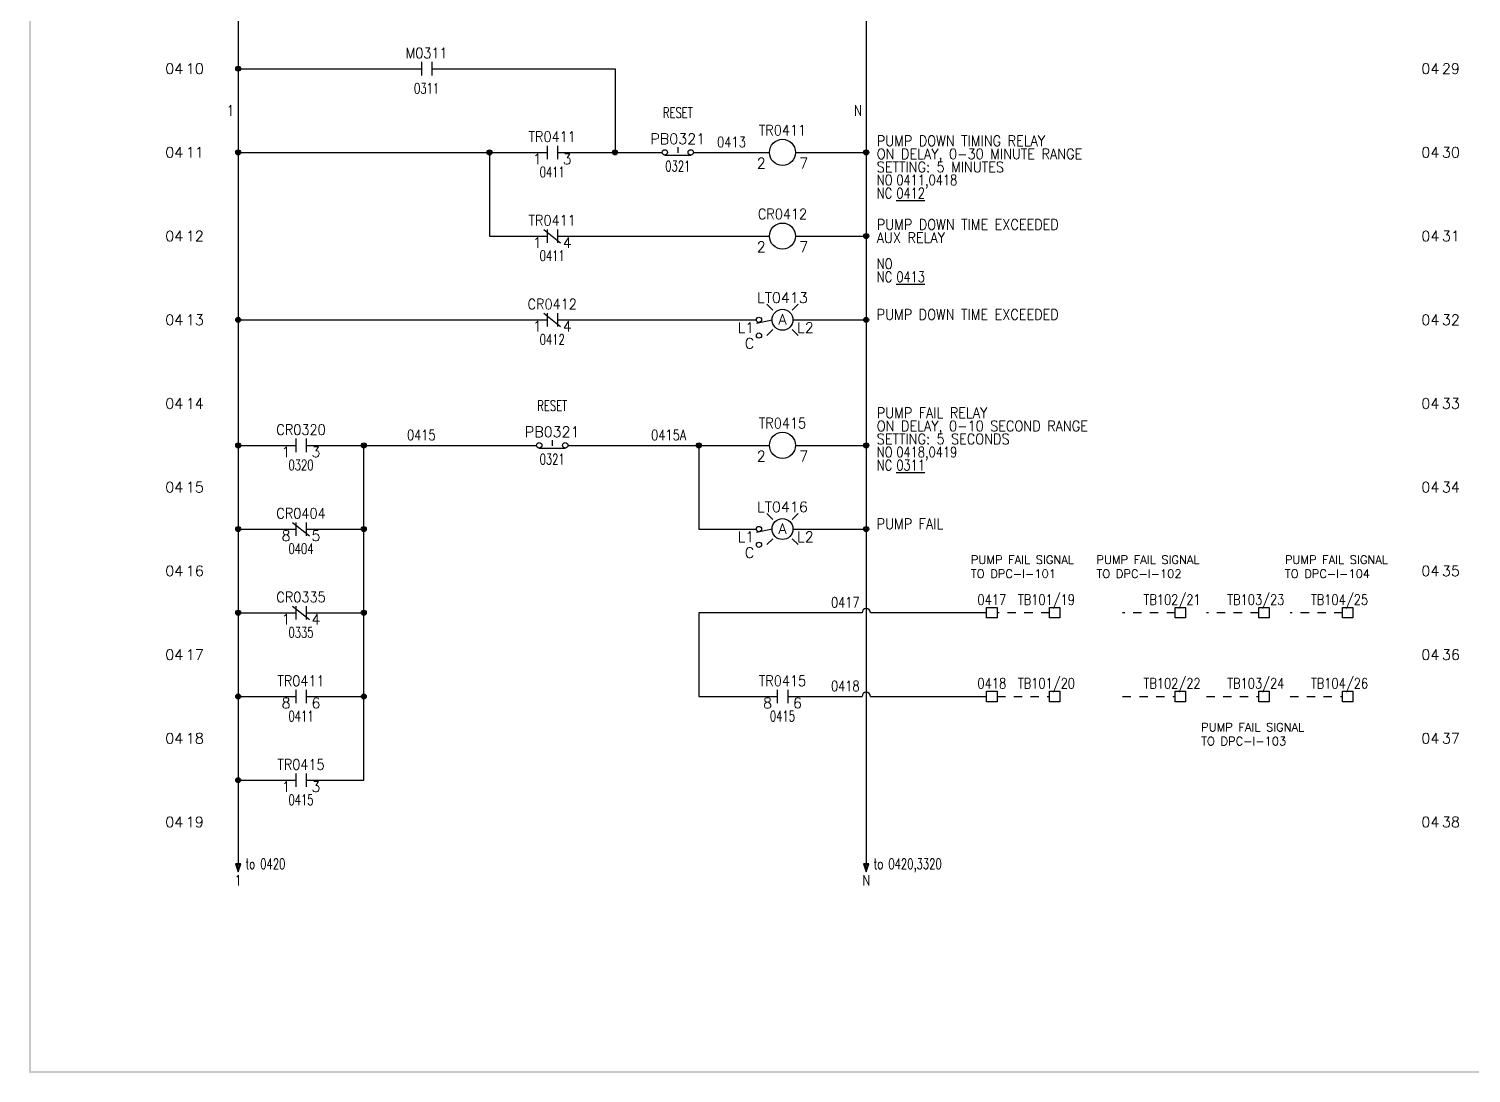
# Model space of a CAD drawing. Header units: inches. Extents: x 0 to 33.9, y 0 to 22.6.
# Drawn here: x 0 to 17.22, y 0 to 12.48 of the extents above; entities that cross this region are included whole.
import ezdxf
from ezdxf.enums import TextEntityAlignment as Align

# ---------------------------------------------------------------- set-up
doc = ezdxf.new("R2010")
doc.units = ezdxf.units.IN
doc.header["$LTSCALE"] = 0.5
doc.header["$MEASUREMENT"] = 0
doc.linetypes.add('HIDDEN2', pattern=[0.1875, 0.125, -0.0625])
for name, color, linetype in [('DESC', 150, 'Continuous'), ('DESCCHILD', 20, 'Continuous'), ('MISC', 7, 'Continuous'), ('SYMS', 7, 'Continuous'), ('TAGS', 150, 'Continuous'), ('TERMS', 123, 'Continuous'), ('WIRENO', 72, 'Continuous'), ('WIREREF', 52, 'Continuous'), ('WIRES', 7, 'Continuous'), ('XREF', 7, 'Continuous'), ('XREFCHILD', 134, 'Continuous')]:
    doc.layers.add(name, color=color, linetype=linetype)
doc.styles.get("Standard").update_dxf_attribs({"font": 'romans.shx'})
doc.styles.add('WD', font='romans.shx')

# ---------------------------------------------------------------- blocks, each defined once
blk = doc.blocks.new('S&L Title Block V2')
at = {"color": 2}
for points in [[(0, 0), (0.025, 0.025), (0, 22.587), (0.025, 22.562)], [(33.888, 0), (33.888, 0.025), (0, 0), (0.025, 0.025)]]:
    blk.add_trace(points, dxfattribs=at)
for tag, height, p in [('TITLE#1', 0.15, (31.11, 1.739)), ('TITLE#2', 0.1, (31.129, 1.58))]:
    blk.add_attdef(tag, text='', height=height).set_placement(p, align=Align.CENTER)
for tag, p, height in [('DRAWNBY', (28.968, 0.735), 0.1), ('SCALE', (30.644, 0.731), 0.1), ('CHKBY', (28.975, 0.429), 0.1), ('DATE', (30.653, 0.449), 0.1), ('SH#', (32.993, 0.197), 0.125)]:
    blk.add_attdef(tag, p, '', height=height)
blk.add_attdef('JOB#', text='', height=0.125).set_placement((32.83, 0.195), align=Align.RIGHT)
at = {"flags": 9}
blk.add_attdef('WD_TB', (0, 0), '', height=0.1, dxfattribs=at)
blk = doc.blocks.new('WDDOT')
for radius in [0.03, 0.0187, 0.00929]:
    blk.add_circle((0, 0), radius)
blk = doc.blocks.new('HCR21')
at = {"linetype": 'Continuous'}
for p, q in [((-0.062, 0.08), (-0.062, -0.08)), ((0.062, 0.08), (0.062, -0.08))]:
    blk.add_line(p, q, dxfattribs=at)
at = {"style": 'WD'}
for tag, width, p in [('INST', 0.7, (0, 0.451)), ('LOC', 0.7, (0, 0.281)), ('TAG2', 0.9, (0, 0.125)), ('DESC1', 0.7, (0, -0.449)), ('XREF', 0.7, (0, -0.297)), ('DESC2', 0.7, (0, -0.597)), ('DESC3', 0.7, (0, -0.744))]:
    blk.add_attdef(tag, text='', height=0.125, dxfattribs=dict(at, width=width)).set_placement(p, align=Align.CENTER)
for tag, p, height, flags in [('X4TERM01', (-0.062, 0), 0.0125, 1), ('X1TERM02', (0.062, 0), 0.0125, 1), ('FAMILY', (0.097, 0.053), 0.01, 9), ('CONTACT', (0.097, 0.036), 0.01, 1)]:
    blk.add_attdef(tag, p, '', height=height, dxfattribs=dict(at, flags=flags))
for tag, p in [('X2LINK', (0, 0.125)), ('X8LINK', (0, -0.125))]:
    blk.add_attdef(tag, p, '', height=0.01, dxfattribs=at)
at = {"linetype": 'Continuous', "style": 'WD', "flags": 8}
blk.add_attdef('TERM01', text='', height=0.125, dxfattribs=at).set_placement((-0.125, -0.016), align=Align.TOP_RIGHT)
blk.add_attdef('TERM02', text='', height=0.125, dxfattribs=at).set_placement((0.125, -0.016), align=Align.TOP_LEFT)
blk = doc.blocks.new('HCR1')
blk.add_circle((0, 0), 0.156)
at = {"style": 'WD'}
for tag, width, p in [('INST', 0.7, (0.006, 0.528)), ('LOC', 0.7, (0.006, 0.359)), ('TAG1', 0.9, (0, 0.202))]:
    blk.add_attdef(tag, text='', height=0.125, dxfattribs=dict(at, width=width)).set_placement(p, align=Align.CENTER)
at = {"style": 'WD', "flags": 9}
blk.add_attdef('FAMILY', text='', height=0.01, dxfattribs=at).set_placement((-0.005, 0.17), align=Align.CENTER)
at = {"style": 'WD'}
for tag, p, width in [('DESC1', (1.126, 0.076), 0.9), ('DESC2', (1.126, -0.081), 0.9), ('DESC3', (1.126, -0.237), 0.9), ('XREFNO', (1.359, -0.393), 0.8), ('XREFNC', (1.359, -0.549), 0.8)]:
    blk.add_attdef(tag, p, '', height=0.125, dxfattribs=dict(at, width=width))
at = {"style": 'WD', "flags": 1}
for tag, p in [('X4TERM01', (-0.156, 0)), ('X1TERM02', (0.156, 0))]:
    blk.add_attdef(tag, p, '', height=0.0125, dxfattribs=at)
at = {"linetype": 'Continuous', "style": 'WD', "flags": 9}
blk.add_attdef('ASSYCODE', text='', height=0.01, dxfattribs=at).set_placement((0, 0.125), align=Align.CENTER)
at = {"linetype": 'Continuous', "style": 'WD', "flags": 1}
for tag, p in [('MFG', (0, 0.14)), ('CAT', (0, 0.159))]:
    blk.add_attdef(tag, text='', height=0.01, dxfattribs=at).set_placement(p, align=Align.MIDDLE)
at = {"linetype": 'Continuous', "style": 'WD'}
blk.add_attdef('TERM01', text='', height=0.125, dxfattribs=at).set_placement((-0.2, -0.066), align=Align.TOP_RIGHT)
blk.add_attdef('TERM02', text='', height=0.125, dxfattribs=at).set_placement((0.2, -0.066), align=Align.TOP_LEFT)
at = {"style": 'WD', "width": 0.8, "flags": 8}
for tag, p in [('NO', (1.126, -0.393)), ('NC', (1.126, -0.549))]:
    blk.add_attdef(tag, p, '', height=0.125, dxfattribs=at)
blk = doc.blocks.new('HLT1AP')
for p, q in [((-0.115, 0.115), (-0.186, 0.186)), ((0.115, 0.115), (0.186, 0.186)), ((-0.125, -0.003), (-0.31, -0.043)), ((-0.115, -0.115), (-0.186, -0.186)), ((0.115, -0.115), (0.186, -0.186))]:
    blk.add_line(p, q)
for centre, radius in [((-0.281, 0), 0.0312), ((0, 0), 0.125), ((-0.281, -0.188), 0.0312)]:
    blk.add_circle(centre, radius)
at = {"style": 'WD', "width": 0.7}
for tag, p in [('INST', (0.006, 0.528)), ('LOC', (0.006, 0.359))]:
    blk.add_attdef(tag, text='', height=0.125, dxfattribs=at).set_placement(p, align=Align.CENTER)
at = {"style": 'WD'}
for tag, p in [('TAG1', (0, 0.202)), ('COLOR', (0, -0.058))]:
    blk.add_attdef(tag, text='', height=0.125, dxfattribs=at).set_placement(p, align=Align.CENTER)
at = {"style": 'WD', "flags": 1}
for tag, p in [('X4TERM01', (-0.312, 0)), ('X1TERM02', (0.125, 0)), ('X4TERM03', (-0.312, -0.188))]:
    blk.add_attdef(tag, p, '', height=0.0125, dxfattribs=at)
at = {"linetype": 'Continuous', "style": 'WD', "flags": 9}
blk.add_attdef('ASSYCODE', text='', height=0.01, dxfattribs=at).set_placement((0.001, 0.1), align=Align.CENTER)
at = {"style": 'WD', "flags": 9}
blk.add_attdef('FAMILY', text='', height=0.01, dxfattribs=at).set_placement((-0.005, 0.161), align=Align.CENTER)
at = {"linetype": 'Continuous', "style": 'WD', "flags": 1}
for tag, p in [('MFG', (0, 0.121)), ('CAT', (0, 0.14))]:
    blk.add_attdef(tag, text='', height=0.01, dxfattribs=at).set_placement(p, align=Align.MIDDLE)
at = {"style": 'WD'}
for tag, p, width in [('DESC1', (1.125, 0), 0.9), ('WDTAGALT', (1.125, -0.312), 0.7)]:
    blk.add_attdef(tag, p, '', height=0.125, dxfattribs=dict(at, width=width))
at = {"linetype": 'Continuous', "style": 'WD', "flags": 8}
for tag, p in [('TERM01', (-0.338, -0.031)), ('TERM03', (-0.338, -0.219))]:
    blk.add_attdef(tag, text='', height=0.125, dxfattribs=at).set_placement(p, align=Align.TOP_RIGHT)
blk.add_attdef('TERM02', text='', height=0.125, dxfattribs=at).set_placement((0.175, -0.031), align=Align.TOP_LEFT)
at = {"style": 'WD', "width": 0.9}
blk.add_attdef('DESC2', text='', height=0.125, dxfattribs=at).set_placement((1.125, -0.031), align=Align.TOP_LEFT)
blk = doc.blocks.new('HPB22')
for p, q in [((0, 0.062), (0, -0.005)), ((-0.156, -0.034), (0.156, -0.034))]:
    blk.add_line(p, q)
for centre in [(-0.155, 0), (0.155, 0)]:
    blk.add_circle(centre, 0.0322)
at = {"style": 'WD', "width": 0.7}
for tag, p in [('INST', (0, 0.738)), ('LOC', (0, 0.568)), ('DESC1', (0, 0.412)), ('DESC2', (0, 0.255)), ('XREF', (0, -0.227))]:
    blk.add_attdef(tag, text='', height=0.125, dxfattribs=at).set_placement(p, align=Align.CENTER)
at = {"style": 'WD'}
blk.add_attdef('TAG2', text='', height=0.125, dxfattribs=at).set_placement((0, 0.099), align=Align.CENTER)
for tag, p, height, flags in [('X4TERM01', (-0.188, 0), 0.0125, 1), ('FAMILY', (0.054, 0.058), 0.01, 9), ('CONTACT', (0.054, 0.042), 0.01, 9), ('X1TERM02', (0.188, 0), 0.0125, 1)]:
    blk.add_attdef(tag, p, '', height=height, dxfattribs=dict(at, flags=flags))
for tag, p in [('X2LINK', (0, 0.125)), ('X8LINK', (0, -0.094))]:
    blk.add_attdef(tag, p, '', height=0.01, dxfattribs=at)
at = {"linetype": 'Continuous', "style": 'WD', "flags": 8}
blk.add_attdef('TERM01', text='', height=0.125, dxfattribs=at).set_placement((-0.25, -0.031), align=Align.TOP_RIGHT)
blk.add_attdef('TERM02', text='', height=0.125, dxfattribs=at).set_placement((0.25, -0.031), align=Align.TOP_LEFT)
blk = doc.blocks.new('WD_WNV')
at = {"linetype": 'Continuous', "style": 'WD', "width": 0.8}
blk.add_attdef('WIRENO', text='', height=0.125, dxfattribs=at).set_placement((-0.05, 0), align=Align.MIDDLE_RIGHT)
at = {"style": 'WD', "flags": 1}
for tag, p in [('W01USER', (-0.062, 0.094)), ('W02USER', (-0.062, 0.086)), ('W03USER', (-0.062, 0.078)), ('W04USER', (-0.062, 0.07)), ('W05USER', (-0.062, 0.062)), ('W06USER', (-0.062, 0.055)), ('W07USER', (-0.062, 0.047)), ('W08USER', (-0.062, 0.039)), ('W09USER', (-0.062, 0.031)), ('W10USER', (-0.062, 0.023))]:
    blk.add_attdef(tag, text='', height=0.005, dxfattribs=at).set_placement(p, align=Align.CENTER)
blk = doc.blocks.new('HT0W01')
for p, q in [((-0.062, 0.062), (0.062, 0.062)), ((-0.062, -0.062), (-0.062, 0.062)), ((0.062, 0.062), (0.062, -0.062)), ((0.062, -0.062), (-0.062, -0.062))]:
    blk.add_line(p, q)
at = {"style": 'WD'}
for tag, p, width in [('INST', (0.062, 0.42), 0.7), ('LOC', (0.062, 0.25), 0.7), ('DESC1', (0.05, -0.385), 0.8)]:
    blk.add_attdef(tag, p, '', height=0.125, dxfattribs=dict(at, width=width))
at = {"linetype": 'Continuous', "style": 'WD', "width": 0.8, "flags": 8}
blk.add_attdef('WIRENO', text='', height=0.125, dxfattribs=at).set_placement((0, 0.094), align=Align.CENTER)
at = {"style": 'WD', "flags": 1}
for tag, p, height in [('X4TERM01', (-0.062, 0), 0.0125), ('X4TERMDESC01', (-0.055, -0.023), 0.025), ('X2TERMDESC01', (-0.006, 0.029), 0.025), ('STRIPSEQ', (0, 0), 0.00125), ('X2TERM01', (0, 0.062), 0.0125), ('X1TERMDESC01', (0.039, 0.007), 0.025), ('X1TERM01', (0.062, 0), 0.0125), ('LINKTERM', (0, -0.002), 0.00125), ('X8TERM01', (0, -0.062), 0.0125), ('X8TERMDESC01', (0, -0.054), 0.025)]:
    blk.add_attdef(tag, p, '', height=height, dxfattribs=at)
at = {"linetype": 'Continuous', "style": 'WD'}
for tag, p, height, width, flags in [('TAGSTRIP', (0.05, -0.229), 0.125, 0.9, 8), ('CAT', (0.213, -0.406), 0.109, 0.8, 1), ('DESC2', (0.05, -0.541), 0.125, 0.8, 8), ('DESC3', (0.05, -0.698), 0.125, 0.8, 8)]:
    blk.add_attdef(tag, p, '', height=height, dxfattribs=dict(at, width=width, flags=flags))
at = {"linetype": 'Continuous', "style": 'WD', "width": 0.8, "flags": 1}
blk.add_attdef('MFG', text='', height=0.109, dxfattribs=at).set_placement((0.088, -0.406), align=Align.RIGHT)
at = {"style": 'WD', "width": 0.7, "flags": 1}
blk.add_attdef('ASSYCODE', (0.062, -0.281), '', height=0.01, dxfattribs=at)
blk = doc.blocks.new('HT1001')
for p, q in [((-0.062, 0.062), (0.062, 0.062)), ((-0.062, -0.062), (-0.062, 0.062)), ((0.062, 0.062), (0.062, -0.062)), ((0.062, -0.062), (-0.062, -0.062))]:
    blk.add_line(p, q)
at = {"style": 'WD'}
for tag, p, width in [('INST', (0.062, 0.42), 0.7), ('LOC', (0.062, 0.25), 0.7), ('DESC1', (0.05, -0.385), 0.8)]:
    blk.add_attdef(tag, p, '', height=0.125, dxfattribs=dict(at, width=width))
at = {"linetype": 'Continuous', "style": 'WD'}
for tag, p, height, width, flags in [('TERM01', (0.062, 0.094), 0.125, 0.8, 8), ('TAGSTRIP', (0.05, -0.229), 0.125, 0.9, 8), ('CAT', (0.213, -0.406), 0.109, 0.8, 1), ('DESC2', (0.05, -0.541), 0.125, 0.8, 8), ('DESC3', (0.05, -0.698), 0.125, 0.8, 8)]:
    blk.add_attdef(tag, p, '', height=height, dxfattribs=dict(at, width=width, flags=flags))
at = {"style": 'WD', "flags": 1}
for tag, p, height in [('X4TERM01', (-0.062, 0), 0.0125), ('X4TERMDESC01', (-0.055, -0.023), 0.025), ('X2TERMDESC01', (-0.006, 0.029), 0.025), ('STRIPSEQ', (0, 0), 0.00125), ('X2TERM01', (0, 0.062), 0.0125), ('X2PIN01', (0.033, 0.084), 0.0125), ('X1TERMDESC01', (0.039, 0.007), 0.025), ('X1TERM01', (0.062, 0), 0.0125), ('X1PIN01', (0.087, 0.016), 0.0125), ('X4PIN01', (-0.114, -0.038), 0.0125), ('LINKTERM', (0, -0.002), 0.00125), ('X8TERM01', (0, -0.062), 0.0125), ('X8TERMDESC01', (0, -0.054), 0.025), ('X8PIN01', (0.026, -0.096), 0.0125)]:
    blk.add_attdef(tag, p, '', height=height, dxfattribs=at)
at = {"linetype": 'Continuous', "style": 'WD', "width": 0.8, "flags": 1}
blk.add_attdef('MFG', text='', height=0.109, dxfattribs=at).set_placement((0.088, -0.406), align=Align.RIGHT)
at = {"style": 'WD', "width": 0.7, "flags": 1}
blk.add_attdef('ASSYCODE', (0.062, -0.281), '', height=0.01, dxfattribs=at)
blk = doc.blocks.new('HCR22')
at = {"linetype": 'Continuous'}
for p, q in [((-0.1, 0.08), (0.1, -0.08)), ((-0.062, 0.08), (-0.062, -0.08)), ((0.062, 0.08), (0.062, -0.08))]:
    blk.add_line(p, q, dxfattribs=at)
at = {"style": 'WD'}
for tag, width, p in [('INST', 0.7, (0, 0.451)), ('LOC', 0.7, (0, 0.281)), ('TAG2', 0.9, (0, 0.125)), ('DESC1', 0.7, (0, -0.449)), ('XREF', 0.7, (0, -0.297)), ('DESC2', 0.7, (0, -0.597)), ('DESC3', 0.7, (0, -0.744))]:
    blk.add_attdef(tag, text='', height=0.125, dxfattribs=dict(at, width=width)).set_placement(p, align=Align.CENTER)
for tag, p, height, flags in [('X4TERM01', (-0.062, 0), 0.0125, 1), ('X1TERM02', (0.062, 0), 0.0125, 1), ('FAMILY', (0.097, 0.036), 0.01, 9), ('CONTACT', (0.097, 0.02), 0.01, 1)]:
    blk.add_attdef(tag, p, '', height=height, dxfattribs=dict(at, flags=flags))
for tag, p in [('X2LINK', (0, 0.125)), ('X8LINK', (0, -0.125))]:
    blk.add_attdef(tag, p, '', height=0.01, dxfattribs=at)
at = {"linetype": 'Continuous', "style": 'WD', "flags": 8}
blk.add_attdef('TERM01', text='', height=0.125, dxfattribs=at).set_placement((-0.125, -0.016), align=Align.TOP_RIGHT)
blk.add_attdef('TERM02', text='', height=0.125, dxfattribs=at).set_placement((0.125, -0.016), align=Align.TOP_LEFT)
blk = doc.blocks.new('WD_WNH')
at = {"linetype": 'Continuous', "style": 'WD', "width": 0.8}
blk.add_attdef('WIRENO', text='', height=0.125, dxfattribs=at).set_placement((0, 0.062), align=Align.CENTER)
at = {"style": 'WD', "flags": 1}
for tag, p in [('W01USER', (0, 0.078)), ('W02USER', (0, 0.07)), ('W03USER', (0, 0.062)), ('W04USER', (0, 0.055)), ('W05USER', (0, 0.047)), ('W06USER', (0, 0.039)), ('W07USER', (0, 0.031)), ('W08USER', (0, 0.023)), ('W09USER', (0, 0.016)), ('W10USER', (0, 0.008))]:
    blk.add_attdef(tag, text='', height=0.005, dxfattribs=at).set_placement(p, align=Align.CENTER)
blk = doc.blocks.new('HA1S4')
for points in [[(0, 0), (-0.031, 0), (0, -0.094), (0.031, 0), (0, 0)], [(0.016, -0.011), (-0.016, -0.011), (0, -0.058), (0.016, -0.011)]]:
    blk.add_lwpolyline(points)
at = {"style": 'WD', "width": 0.7}
for tag, p in [('DESC1', (0.088, 0.113)), ('XREF', (0.088, -0.062))]:
    blk.add_attdef(tag, p, '', height=0.125, dxfattribs=at)
at = {"style": 'WD', "flags": 1}
for tag, p in [('X2TERM01', (0, 0)), ('SIGCODE', (0.035, -0.083))]:
    blk.add_attdef(tag, p, '', height=0.01, dxfattribs=at)
at = {"style": 'WD', "width": 0.8, "flags": 8}
blk.add_attdef('WIRENO', text='', height=0.125, dxfattribs=at).set_placement((0, -0.259), align=Align.CENTER)
blk = doc.blocks.new('HMS21')
at = {"linetype": 'Continuous'}
for p, q in [((-0.062, 0.08), (-0.062, -0.08)), ((0.062, 0.08), (0.062, -0.08))]:
    blk.add_line(p, q, dxfattribs=at)
at = {"style": 'WD'}
for tag, width, p in [('INST', 0.7, (0, 0.451)), ('LOC', 0.7, (0, 0.281)), ('TAG2', 0.9, (0, 0.125)), ('DESC1', 0.7, (0, -0.454)), ('XREF', 0.7, (0, -0.297)), ('DESC2', 0.7, (0, -0.61)), ('DESC3', 0.7, (0, -0.766))]:
    blk.add_attdef(tag, text='', height=0.125, dxfattribs=dict(at, width=width)).set_placement(p, align=Align.CENTER)
for tag, p, height, flags in [('X4TERM01', (-0.062, 0), 0.0125, 1), ('X1TERM02', (0.062, 0), 0.0125, 1), ('FAMILY', (0.097, 0.053), 0.01, 9), ('CONTACT', (0.097, 0.036), 0.01, 1)]:
    blk.add_attdef(tag, p, '', height=height, dxfattribs=dict(at, flags=flags))
for tag, p in [('X2LINK', (0, 0.125)), ('X8LINK', (0, -0.125))]:
    blk.add_attdef(tag, p, '', height=0.01, dxfattribs=at)
at = {"linetype": 'Continuous', "style": 'WD', "flags": 8}
blk.add_attdef('TERM01', text='', height=0.125, dxfattribs=at).set_placement((-0.125, -0.031), align=Align.TOP_RIGHT)
blk.add_attdef('TERM02', text='', height=0.125, dxfattribs=at).set_placement((0.125, -0.031), align=Align.TOP_LEFT)

msp = doc.modelspace()

# ---------------------------------------------------------------- linework, layer by layer
at = {"layer": 'WIRES'}
for p, q in [((2.5, 21.5), (2.5, 2.5)), ((10, 21.5), (10, 2.5)), ((2.5, 12), (4.687, 12)), ((4.812, 12), (7, 12)), ((7, 12), (7, 11)), ((2.5, 11), (6.187, 11)), ((5.5, 11), (5.5, 10)), ((6.312, 11), (7, 11)), ((7, 11), (7.562, 11)), ((7.937, 11), (8.844, 11)), ((9.156, 11), (10, 11)), ((5.5, 10), (6.187, 10)), ((6.312, 10), (8.844, 10)), ((9.156, 10), (10, 10)), ((2.5, 9), (6.187, 9)), ((6.312, 9), (7, 9)), ((7, 9), (8.687, 9)), ((9.125, 9), (10, 9)), ((2.5, 7.5), (3.187, 7.5)), ((3.312, 7.5), (6.062, 7.5)), ((4, 6.5), (4, 7.5)), ((6.437, 7.5), (8.844, 7.5)), ((8, 7.5), (8, 6.5)), ((9.156, 7.5), (10, 7.5)), ((2.5, 6.5), (3.187, 6.5)), ((3.312, 6.5), (4, 6.5)), ((4, 5.5), (4, 6.5)), ((8, 6.5), (8.687, 6.5)), ((9.125, 6.5), (10, 6.5)), ((2.5, 5.5), (3.187, 5.5)), ((3.312, 5.5), (4, 5.5)), ((4, 4.5), (4, 5.5)), ((9.95, 5.5), (8, 5.5)), ((8, 5.5), (8, 4.5)), ((11.438, 5.5), (10.05, 5.5)), ((2.5, 4.5), (3.187, 4.5)), ((3.312, 4.5), (4, 4.5)), ((4, 3.5), (4, 4.5)), ((8, 4.5), (8.937, 4.5)), ((9.062, 4.5), (9.95, 4.5)), ((10.05, 4.5), (11.438, 4.5)), ((2.5, 3.5), (3.187, 3.5)), ((3.312, 3.5), (4, 3.5))]:
    msp.add_line(p, q, dxfattribs=at)
at = {"layer": 'WIRES', "linetype": 'HIDDEN2'}
for p, q in [((12.188, 5.5), (11.562, 5.5)), ((13.688, 5.5), (13.062, 5.5)), ((14.688, 5.5), (14.062, 5.5)), ((15.688, 5.5), (15.062, 5.5)), ((11.562, 4.5), (12.188, 4.5)), ((13.062, 4.5), (13.688, 4.5)), ((14.062, 4.5), (14.688, 4.5)), ((15.062, 4.5), (15.688, 4.5))]:
    msp.add_line(p, q, dxfattribs=at)
at = {"layer": 'WIRES'}
for centre in [(10, 5.5), (10, 4.5)]:
    msp.add_arc(centre, 0.05, 0, 180, dxfattribs=at)

# ---------------------------------------------------------------- block references
msp.add_blockref('S&L Title Block V2', (0, 0))
at = {"layer": 'SYMS'}
ref = msp.add_blockref('HMS21', (4.75, 12), dxfattribs=at)
ref.add_attrib('XREF', '0311', dxfattribs={"layer": 'XREFCHILD', "height": 0.125, "style": 'WD', "width": 0.7}).set_placement((4.75, 11.703), align=Align.CENTER)
ref.add_attrib('TAG2', 'M0311', dxfattribs={"layer": 'TAGS', "height": 0.125, "style": 'WD', "width": 0.9}).set_placement((4.75, 12.125), align=Align.CENTER)
for p in [(2.5, 12), (2.5, 11), (5.5, 11), (7, 11), (10, 11), (10, 10), (2.5, 9), (10, 9), (2.5, 7.5), (4, 7.5), (8, 7.5), (10, 7.5), (2.5, 6.5), (4, 6.5), (10, 6.5), (2.5, 5.5), (4, 5.5), (2.5, 4.5), (4, 4.5), (2.5, 3.5)]:
    msp.add_blockref('WDDOT', p, dxfattribs=at)
ref = msp.add_blockref('HPB22', (7.75, 11), dxfattribs=at)
ref.add_attrib('XREF', '0321', dxfattribs={"layer": 'XREFCHILD', "height": 0.125, "style": 'WD', "width": 0.7}).set_placement((7.75, 10.773), align=Align.CENTER)
ref.add_attrib('DESC1', 'RESET', dxfattribs={"layer": 'DESCCHILD', "height": 0.125, "style": 'WD', "width": 0.7}).set_placement((7.75, 11.412), align=Align.CENTER)
ref.add_attrib('TAG2', 'PB0321', dxfattribs={"layer": 'TAGS', "height": 0.125, "style": 'WD'}).set_placement((7.75, 11.099), align=Align.CENTER)
ref = msp.add_blockref('HCR21', (6.25, 11), dxfattribs=at)
ref.add_attrib('TERM02', '3', dxfattribs={"layer": 'TERMS', "linetype": 'Continuous', "height": 0.125, "style": 'WD', "flags": 8}).set_placement((6.375, 10.984), align=Align.TOP_LEFT)
ref.add_attrib('TERM01', '1', dxfattribs={"layer": 'TERMS', "linetype": 'Continuous', "height": 0.125, "style": 'WD', "flags": 8}).set_placement((6.125, 10.984), align=Align.TOP_RIGHT)
ref.add_attrib('XREF', '0411', dxfattribs={"layer": 'XREFCHILD', "height": 0.125, "style": 'WD', "width": 0.7}).set_placement((6.25, 10.703), align=Align.CENTER)
ref.add_attrib('TAG2', 'TR0411', dxfattribs={"layer": 'TAGS', "height": 0.125, "style": 'WD', "width": 0.9}).set_placement((6.25, 11.125), align=Align.CENTER)
ref = msp.add_blockref('HCR1', (9, 11), dxfattribs=at)
ref.add_attrib('DESC3', 'SETTING: 5 MINUTES', (10.126, 10.763), dxfattribs={"layer": 'DESC', "height": 0.125, "style": 'WD', "width": 0.9})
ref.add_attrib('NC', 'NC', (10.126, 10.451), dxfattribs={"layer": 'MISC', "height": 0.125, "style": 'WD', "width": 0.8, "flags": 8})
ref.add_attrib('NO', 'NO', (10.126, 10.607), dxfattribs={"layer": 'MISC', "height": 0.125, "style": 'WD', "width": 0.8, "flags": 8})
ref.add_attrib('TERM02', '7', dxfattribs={"layer": 'TERMS', "linetype": 'Continuous', "height": 0.125, "style": 'WD'}).set_placement((9.2, 10.934), align=Align.TOP_LEFT)
ref.add_attrib('TERM01', '2', dxfattribs={"layer": 'TERMS', "linetype": 'Continuous', "height": 0.125, "style": 'WD'}).set_placement((8.8, 10.934), align=Align.TOP_RIGHT)
ref.add_attrib('XREFNC', '%%u0412%%u', (10.359, 10.451), dxfattribs={"layer": 'XREF', "height": 0.125, "style": 'WD', "width": 0.8})
ref.add_attrib('XREFNO', '0411,0418', (10.359, 10.607), dxfattribs={"layer": 'XREF', "height": 0.125, "style": 'WD', "width": 0.8})
ref.add_attrib('DESC2', 'ON DELAY, 0-30 MINUTE RANGE', (10.126, 10.919), dxfattribs={"layer": 'DESC', "height": 0.125, "style": 'WD', "width": 0.9})
ref.add_attrib('DESC1', 'PUMP DOWN TIMING RELAY', (10.126, 11.076), dxfattribs={"layer": 'DESC', "height": 0.125, "style": 'WD', "width": 0.9})
ref.add_attrib('TAG1', 'TR0411', dxfattribs={"layer": 'TAGS', "height": 0.125, "style": 'WD', "width": 0.9}).set_placement((9, 11.202), align=Align.CENTER)
ref = msp.add_blockref('HCR22', (6.25, 10), dxfattribs=at)
ref.add_attrib('XREF', '0411', dxfattribs={"layer": 'XREFCHILD', "height": 0.125, "style": 'WD', "width": 0.7}).set_placement((6.25, 9.703), align=Align.CENTER)
ref.add_attrib('TERM02', '4', dxfattribs={"layer": 'TERMS', "linetype": 'Continuous', "height": 0.125, "style": 'WD', "flags": 8}).set_placement((6.375, 9.984), align=Align.TOP_LEFT)
ref.add_attrib('TERM01', '1', dxfattribs={"layer": 'TERMS', "linetype": 'Continuous', "height": 0.125, "style": 'WD', "flags": 8}).set_placement((6.125, 9.984), align=Align.TOP_RIGHT)
ref.add_attrib('TAG2', 'TR0411', dxfattribs={"layer": 'TAGS', "height": 0.125, "style": 'WD', "width": 0.9}).set_placement((6.25, 10.125), align=Align.CENTER)
ref = msp.add_blockref('HCR1', (9, 10), dxfattribs=at)
ref.add_attrib('NC', 'NC', (10.126, 9.451), dxfattribs={"layer": 'MISC', "height": 0.125, "style": 'WD', "width": 0.8, "flags": 8})
ref.add_attrib('NO', 'NO', (10.126, 9.607), dxfattribs={"layer": 'MISC', "height": 0.125, "style": 'WD', "width": 0.8, "flags": 8})
ref.add_attrib('TERM02', '7', dxfattribs={"layer": 'TERMS', "linetype": 'Continuous', "height": 0.125, "style": 'WD'}).set_placement((9.2, 9.934), align=Align.TOP_LEFT)
ref.add_attrib('TERM01', '2', dxfattribs={"layer": 'TERMS', "linetype": 'Continuous', "height": 0.125, "style": 'WD'}).set_placement((8.8, 9.934), align=Align.TOP_RIGHT)
ref.add_attrib('XREFNC', '%%u0413%%u', (10.359, 9.451), dxfattribs={"layer": 'XREF', "height": 0.125, "style": 'WD', "width": 0.8})
ref.add_attrib('DESC2', 'AUX RELAY', (10.126, 9.919), dxfattribs={"layer": 'DESC', "height": 0.125, "style": 'WD', "width": 0.9})
ref.add_attrib('DESC1', 'PUMP DOWN TIME EXCEEDED', (10.126, 10.076), dxfattribs={"layer": 'DESC', "height": 0.125, "style": 'WD', "width": 0.9})
ref.add_attrib('TAG1', 'CR0412', dxfattribs={"layer": 'TAGS', "height": 0.125, "style": 'WD', "width": 0.9}).set_placement((9, 10.202), align=Align.CENTER)
ref = msp.add_blockref('HLT1AP', (9, 9), dxfattribs=at)
ref.add_attrib('TERM03', 'C', dxfattribs={"layer": 'TERMS', "linetype": 'Continuous', "height": 0.125, "style": 'WD', "flags": 8}).set_placement((8.662, 8.781), align=Align.TOP_RIGHT)
ref.add_attrib('DESC1', 'PUMP DOWN TIME EXCEEDED', (10.125, 9), dxfattribs={"layer": 'DESC', "height": 0.125, "style": 'WD', "width": 0.9})
ref.add_attrib('TERM02', 'L2', dxfattribs={"layer": 'TERMS', "linetype": 'Continuous', "height": 0.125, "style": 'WD', "flags": 8}).set_placement((9.175, 8.969), align=Align.TOP_LEFT)
ref.add_attrib('TERM01', 'L1', dxfattribs={"layer": 'TERMS', "linetype": 'Continuous', "height": 0.125, "style": 'WD', "flags": 8}).set_placement((8.662, 8.969), align=Align.TOP_RIGHT)
ref.add_attrib('TAG1', 'LT0413', dxfattribs={"layer": 'TAGS', "height": 0.125, "style": 'WD'}).set_placement((9, 9.202), align=Align.CENTER)
ref.add_attrib('COLOR', 'A', dxfattribs={"layer": 'MISC', "height": 0.125, "style": 'WD'}).set_placement((9, 8.942), align=Align.CENTER)
ref = msp.add_blockref('HCR22', (6.25, 9), dxfattribs=at)
ref.add_attrib('XREF', '0412', dxfattribs={"layer": 'XREFCHILD', "height": 0.125, "style": 'WD', "width": 0.7}).set_placement((6.25, 8.703), align=Align.CENTER)
ref.add_attrib('TERM02', '4', dxfattribs={"layer": 'TERMS', "linetype": 'Continuous', "height": 0.125, "style": 'WD', "flags": 8}).set_placement((6.375, 8.984), align=Align.TOP_LEFT)
ref.add_attrib('TERM01', '1', dxfattribs={"layer": 'TERMS', "linetype": 'Continuous', "height": 0.125, "style": 'WD', "flags": 8}).set_placement((6.125, 8.984), align=Align.TOP_RIGHT)
ref.add_attrib('TAG2', 'CR0412', dxfattribs={"layer": 'TAGS', "height": 0.125, "style": 'WD', "width": 0.9}).set_placement((6.25, 9.125), align=Align.CENTER)
ref = msp.add_blockref('HPB22', (6.25, 7.5), dxfattribs=at)
ref.add_attrib('XREF', '0321', dxfattribs={"layer": 'XREFCHILD', "height": 0.125, "style": 'WD', "width": 0.7}).set_placement((6.25, 7.273), align=Align.CENTER)
ref.add_attrib('DESC1', 'RESET', dxfattribs={"layer": 'DESCCHILD', "height": 0.125, "style": 'WD', "width": 0.7}).set_placement((6.25, 7.912), align=Align.CENTER)
ref.add_attrib('TAG2', 'PB0321', dxfattribs={"layer": 'TAGS', "height": 0.125, "style": 'WD'}).set_placement((6.25, 7.599), align=Align.CENTER)
ref = msp.add_blockref('HCR1', (9, 7.5), dxfattribs=at)
ref.add_attrib('DESC3', 'SETTING: 5 SECONDS', (10.126, 7.513), dxfattribs={"layer": 'DESC', "height": 0.125, "style": 'WD', "width": 0.9})
ref.add_attrib('NC', 'NC', (10.126, 7.201), dxfattribs={"layer": 'MISC', "height": 0.125, "style": 'WD', "width": 0.8, "flags": 8})
ref.add_attrib('NO', 'NO', (10.126, 7.357), dxfattribs={"layer": 'MISC', "height": 0.125, "style": 'WD', "width": 0.8, "flags": 8})
ref.add_attrib('TERM02', '7', dxfattribs={"layer": 'TERMS', "linetype": 'Continuous', "height": 0.125, "style": 'WD'}).set_placement((9.2, 7.434), align=Align.TOP_LEFT)
ref.add_attrib('TERM01', '2', dxfattribs={"layer": 'TERMS', "linetype": 'Continuous', "height": 0.125, "style": 'WD'}).set_placement((8.8, 7.434), align=Align.TOP_RIGHT)
ref.add_attrib('XREFNC', '%%u0311%%u', (10.359, 7.201), dxfattribs={"layer": 'XREF', "height": 0.125, "style": 'WD', "width": 0.8})
ref.add_attrib('XREFNO', '0418,0419', (10.359, 7.357), dxfattribs={"layer": 'XREF', "height": 0.125, "style": 'WD', "width": 0.8})
ref.add_attrib('DESC2', 'ON DELAY, 0-10 SECOND RANGE', (10.126, 7.669), dxfattribs={"layer": 'DESC', "height": 0.125, "style": 'WD', "width": 0.9})
ref.add_attrib('DESC1', 'PUMP FAIL RELAY', (10.126, 7.826), dxfattribs={"layer": 'DESC', "height": 0.125, "style": 'WD', "width": 0.9})
ref.add_attrib('TAG1', 'TR0415', dxfattribs={"layer": 'TAGS', "height": 0.125, "style": 'WD', "width": 0.9}).set_placement((9, 7.702), align=Align.CENTER)
ref = msp.add_blockref('HCR21', (3.25, 7.5), dxfattribs=at)
ref.add_attrib('TERM02', '3', dxfattribs={"layer": 'TERMS', "linetype": 'Continuous', "height": 0.125, "style": 'WD', "flags": 8}).set_placement((3.375, 7.484), align=Align.TOP_LEFT)
ref.add_attrib('TERM01', '1', dxfattribs={"layer": 'TERMS', "linetype": 'Continuous', "height": 0.125, "style": 'WD', "flags": 8}).set_placement((3.125, 7.484), align=Align.TOP_RIGHT)
ref.add_attrib('XREF', '0320', dxfattribs={"layer": 'XREFCHILD', "height": 0.125, "style": 'WD', "width": 0.7}).set_placement((3.25, 7.203), align=Align.CENTER)
ref.add_attrib('TAG2', 'CR0320', dxfattribs={"layer": 'TAGS', "height": 0.125, "style": 'WD', "width": 0.9}).set_placement((3.25, 7.625), align=Align.CENTER)
ref = msp.add_blockref('HCR22', (3.25, 6.5), dxfattribs=at)
ref.add_attrib('XREF', '0404', dxfattribs={"layer": 'XREFCHILD', "height": 0.125, "style": 'WD', "width": 0.7}).set_placement((3.25, 6.203), align=Align.CENTER)
ref.add_attrib('TERM02', '5', dxfattribs={"layer": 'TERMS', "linetype": 'Continuous', "height": 0.125, "style": 'WD', "flags": 8}).set_placement((3.375, 6.484), align=Align.TOP_LEFT)
ref.add_attrib('TERM01', '8', dxfattribs={"layer": 'TERMS', "linetype": 'Continuous', "height": 0.125, "style": 'WD', "flags": 8}).set_placement((3.125, 6.484), align=Align.TOP_RIGHT)
ref.add_attrib('TAG2', 'CR0404', dxfattribs={"layer": 'TAGS', "height": 0.125, "style": 'WD', "width": 0.9}).set_placement((3.25, 6.625), align=Align.CENTER)
ref = msp.add_blockref('HLT1AP', (9, 6.5), dxfattribs=at)
ref.add_attrib('TERM03', 'C', dxfattribs={"layer": 'TERMS', "linetype": 'Continuous', "height": 0.125, "style": 'WD', "flags": 8}).set_placement((8.662, 6.281), align=Align.TOP_RIGHT)
ref.add_attrib('DESC1', 'PUMP FAIL', (10.125, 6.5), dxfattribs={"layer": 'DESC', "height": 0.125, "style": 'WD', "width": 0.9})
ref.add_attrib('TERM02', 'L2', dxfattribs={"layer": 'TERMS', "linetype": 'Continuous', "height": 0.125, "style": 'WD', "flags": 8}).set_placement((9.175, 6.469), align=Align.TOP_LEFT)
ref.add_attrib('TERM01', 'L1', dxfattribs={"layer": 'TERMS', "linetype": 'Continuous', "height": 0.125, "style": 'WD', "flags": 8}).set_placement((8.662, 6.469), align=Align.TOP_RIGHT)
ref.add_attrib('TAG1', 'LT0416', dxfattribs={"layer": 'TAGS', "height": 0.125, "style": 'WD'}).set_placement((9, 6.702), align=Align.CENTER)
ref.add_attrib('COLOR', 'A', dxfattribs={"layer": 'MISC', "height": 0.125, "style": 'WD'}).set_placement((9, 6.442), align=Align.CENTER)
ref = msp.add_blockref('HCR22', (3.25, 5.5), dxfattribs=at)
ref.add_attrib('XREF', '0335', dxfattribs={"layer": 'XREFCHILD', "height": 0.125, "style": 'WD', "width": 0.7}).set_placement((3.25, 5.203), align=Align.CENTER)
ref.add_attrib('TERM02', '4', dxfattribs={"layer": 'TERMS', "linetype": 'Continuous', "height": 0.125, "style": 'WD', "flags": 8}).set_placement((3.375, 5.484), align=Align.TOP_LEFT)
ref.add_attrib('TERM01', '1', dxfattribs={"layer": 'TERMS', "linetype": 'Continuous', "height": 0.125, "style": 'WD', "flags": 8}).set_placement((3.125, 5.484), align=Align.TOP_RIGHT)
ref.add_attrib('TAG2', 'CR0335', dxfattribs={"layer": 'TAGS', "height": 0.125, "style": 'WD', "width": 0.9}).set_placement((3.25, 5.625), align=Align.CENTER)
ref = msp.add_blockref('HT0W01', (11.5, 5.5), dxfattribs=at)
ref.add_attrib('WIRENO', '0417', dxfattribs={"layer": 'WIREREF', "linetype": 'Continuous', "height": 0.125, "style": 'WD', "width": 0.8, "flags": 8}).set_placement((11.5, 5.594), align=Align.CENTER)
ref = msp.add_blockref('HT1001', (12.25, 5.5), dxfattribs=at)
ref.add_attrib('TERM01', 'TB101/19', (11.812, 5.594), dxfattribs={"layer": 'TERMS', "linetype": 'Continuous', "height": 0.125, "style": 'WD', "width": 0.8, "flags": 8})
ref = msp.add_blockref('HT1001', (13.75, 5.5), dxfattribs=at)
ref.add_attrib('TERM01', 'TB102/21', (13.312, 5.594), dxfattribs={"layer": 'TERMS', "linetype": 'Continuous', "height": 0.125, "style": 'WD', "width": 0.8, "flags": 8})
ref = msp.add_blockref('HT1001', (14.75, 5.5), dxfattribs=at)
ref.add_attrib('TERM01', 'TB103/23', (14.312, 5.594), dxfattribs={"layer": 'TERMS', "linetype": 'Continuous', "height": 0.125, "style": 'WD', "width": 0.8, "flags": 8})
ref = msp.add_blockref('HT1001', (15.75, 5.5), dxfattribs=at)
ref.add_attrib('TERM01', 'TB104/25', (15.312, 5.594), dxfattribs={"layer": 'TERMS', "linetype": 'Continuous', "height": 0.125, "style": 'WD', "width": 0.8, "flags": 8})
ref = msp.add_blockref('HCR21', (3.25, 4.5), dxfattribs=at)
ref.add_attrib('TERM02', '6', dxfattribs={"layer": 'TERMS', "linetype": 'Continuous', "height": 0.125, "style": 'WD', "flags": 8}).set_placement((3.375, 4.484), align=Align.TOP_LEFT)
ref.add_attrib('TERM01', '8', dxfattribs={"layer": 'TERMS', "linetype": 'Continuous', "height": 0.125, "style": 'WD', "flags": 8}).set_placement((3.125, 4.484), align=Align.TOP_RIGHT)
ref.add_attrib('XREF', '0411', dxfattribs={"layer": 'XREFCHILD', "height": 0.125, "style": 'WD', "width": 0.7}).set_placement((3.25, 4.203), align=Align.CENTER)
ref.add_attrib('TAG2', 'TR0411', dxfattribs={"layer": 'TAGS', "height": 0.125, "style": 'WD', "width": 0.9}).set_placement((3.25, 4.625), align=Align.CENTER)
ref = msp.add_blockref('HCR21', (9, 4.5), dxfattribs=at)
ref.add_attrib('TERM02', '6', dxfattribs={"layer": 'TERMS', "linetype": 'Continuous', "height": 0.125, "style": 'WD', "flags": 8}).set_placement((9.125, 4.484), align=Align.TOP_LEFT)
ref.add_attrib('TERM01', '8', dxfattribs={"layer": 'TERMS', "linetype": 'Continuous', "height": 0.125, "style": 'WD', "flags": 8}).set_placement((8.875, 4.484), align=Align.TOP_RIGHT)
ref.add_attrib('XREF', '0415', dxfattribs={"layer": 'XREFCHILD', "height": 0.125, "style": 'WD', "width": 0.7}).set_placement((9, 4.203), align=Align.CENTER)
ref.add_attrib('TAG2', 'TR0415', dxfattribs={"layer": 'TAGS', "height": 0.125, "style": 'WD', "width": 0.9}).set_placement((9, 4.625), align=Align.CENTER)
ref = msp.add_blockref('HT0W01', (11.5, 4.5), dxfattribs=at)
ref.add_attrib('WIRENO', '0418', dxfattribs={"layer": 'WIREREF', "linetype": 'Continuous', "height": 0.125, "style": 'WD', "width": 0.8, "flags": 8}).set_placement((11.5, 4.594), align=Align.CENTER)
ref = msp.add_blockref('HT1001', (12.25, 4.5), dxfattribs=at)
ref.add_attrib('TERM01', 'TB101/20', (11.812, 4.594), dxfattribs={"layer": 'TERMS', "linetype": 'Continuous', "height": 0.125, "style": 'WD', "width": 0.8, "flags": 8})
ref = msp.add_blockref('HT1001', (13.75, 4.5), dxfattribs=at)
ref.add_attrib('TERM01', 'TB102/22', (13.312, 4.594), dxfattribs={"layer": 'TERMS', "linetype": 'Continuous', "height": 0.125, "style": 'WD', "width": 0.8, "flags": 8})
ref = msp.add_blockref('HT1001', (14.75, 4.5), dxfattribs=at)
ref.add_attrib('TERM01', 'TB103/24', (14.312, 4.594), dxfattribs={"layer": 'TERMS', "linetype": 'Continuous', "height": 0.125, "style": 'WD', "width": 0.8, "flags": 8})
ref = msp.add_blockref('HT1001', (15.75, 4.5), dxfattribs=at)
ref.add_attrib('TERM01', 'TB104/26', (15.312, 4.594), dxfattribs={"layer": 'TERMS', "linetype": 'Continuous', "height": 0.125, "style": 'WD', "width": 0.8, "flags": 8})
ref = msp.add_blockref('HCR21', (3.25, 3.5), dxfattribs=at)
ref.add_attrib('TERM02', '3', dxfattribs={"layer": 'TERMS', "linetype": 'Continuous', "height": 0.125, "style": 'WD', "flags": 8}).set_placement((3.375, 3.484), align=Align.TOP_LEFT)
ref.add_attrib('TERM01', '1', dxfattribs={"layer": 'TERMS', "linetype": 'Continuous', "height": 0.125, "style": 'WD', "flags": 8}).set_placement((3.125, 3.484), align=Align.TOP_RIGHT)
ref.add_attrib('XREF', '0415', dxfattribs={"layer": 'XREFCHILD', "height": 0.125, "style": 'WD', "width": 0.7}).set_placement((3.25, 3.203), align=Align.CENTER)
ref.add_attrib('TAG2', 'TR0415', dxfattribs={"layer": 'TAGS', "height": 0.125, "style": 'WD', "width": 0.9}).set_placement((3.25, 3.625), align=Align.CENTER)
ref = msp.add_blockref('HA1S4', (2.5, 2.5), dxfattribs=at)
ref.add_attrib('WIRENO', '1', dxfattribs={"layer": 'WIREREF', "height": 0.125, "style": 'WD', "width": 0.8, "flags": 8}).set_placement((2.5, 2.241), align=Align.CENTER)
ref.add_attrib('XREF', 'to 0420', (2.587, 2.438), dxfattribs={"layer": 'XREF', "height": 0.125, "style": 'WD', "width": 0.7})
ref = msp.add_blockref('HA1S4', (10, 2.5), dxfattribs=at)
ref.add_attrib('WIRENO', 'N', dxfattribs={"layer": 'WIREREF', "height": 0.125, "style": 'WD', "width": 0.8, "flags": 8}).set_placement((10, 2.241), align=Align.CENTER)
ref.add_attrib('XREF', 'to 0420,3320', (10.088, 2.438), dxfattribs={"layer": 'XREF', "height": 0.125, "style": 'WD', "width": 0.7})
at = {"layer": 'WIRENO'}
ref = msp.add_blockref('WD_WNV', (2.5, 11.5), dxfattribs=at)
ref.add_attrib('WIRENO', '1', dxfattribs={"linetype": 'Continuous', "height": 0.125, "style": 'WD', "width": 0.8}).set_placement((2.45, 11.5), align=Align.MIDDLE_RIGHT)
ref = msp.add_blockref('WD_WNV', (10, 11.5), dxfattribs=at)
ref.add_attrib('WIRENO', 'N', dxfattribs={"linetype": 'Continuous', "height": 0.125, "style": 'WD', "width": 0.8}).set_placement((9.95, 11.5), align=Align.MIDDLE_RIGHT)
ref = msp.add_blockref('WD_WNH', (8.391, 11), dxfattribs=at)
ref.add_attrib('WIRENO', '0413', dxfattribs={"linetype": 'Continuous', "height": 0.125, "style": 'WD', "width": 0.8}).set_placement((8.391, 11.062), align=Align.CENTER)
ref = msp.add_blockref('WD_WNH', (4.687, 7.5), dxfattribs=at)
ref.add_attrib('WIRENO', '0415', dxfattribs={"linetype": 'Continuous', "height": 0.125, "style": 'WD', "width": 0.8}).set_placement((4.687, 7.562), align=Align.CENTER)
ref = msp.add_blockref('WD_WNH', (7.641, 7.5), dxfattribs=at)
ref.add_attrib('WIRENO', '0415A', dxfattribs={"linetype": 'Continuous', "height": 0.125, "style": 'WD', "width": 0.8}).set_placement((7.641, 7.562), align=Align.CENTER)
ref = msp.add_blockref('WD_WNH', (9.75, 5.5), dxfattribs=at)
ref.add_attrib('WIRENO', '0417', dxfattribs={"linetype": 'Continuous', "height": 0.125, "style": 'WD', "width": 0.8}).set_placement((9.75, 5.562), align=Align.CENTER)
ref = msp.add_blockref('WD_WNH', (9.75, 4.5), dxfattribs=at)
ref.add_attrib('WIRENO', '0418', dxfattribs={"linetype": 'Continuous', "height": 0.125, "style": 'WD', "width": 0.8}).set_placement((9.75, 4.562), align=Align.CENTER)

# ---------------------------------------------------------------- texts
at = {"style": 'WD'}
for p in [(1.844, 12), (16.844, 12), (1.844, 11), (16.844, 11), (1.844, 10), (16.844, 10), (1.844, 9), (16.844, 9), (1.844, 8), (16.844, 8), (1.844, 7), (16.844, 7), (1.844, 6), (16.844, 6), (1.844, 5), (16.844, 5), (1.844, 4), (16.844, 4), (1.844, 3), (16.844, 3)]:
    msp.add_text('04', height=0.125, dxfattribs=at).set_placement(p, align=Align.MIDDLE_RIGHT)
for s, p in [('10', (1.875, 12)), ('29', (16.875, 12)), ('11', (1.875, 11)), ('30', (16.875, 11)), ('12', (1.875, 10)), ('31', (16.875, 10)), ('13', (1.875, 9)), ('32', (16.875, 9)), ('14', (1.875, 8)), ('33', (16.875, 8)), ('15', (1.875, 7)), ('34', (16.875, 7)), ('16', (1.875, 6)), ('35', (16.875, 6)), ('17', (1.875, 5)), ('36', (16.875, 5)), ('18', (1.875, 4)), ('37', (16.875, 4)), ('19', (1.875, 3)), ('38', (16.875, 3))]:
    msp.add_text(s, height=0.125, dxfattribs=at).set_placement(p, align=Align.MIDDLE_LEFT)
at = {"linetype": 'HIDDEN2', "char_height": 0.1, "attachment_point": 1}
for s, insert in [('PUMP FAIL SIGNAL\\PTO DPC-I-101', (11.25, 6.183)), ('PUMP FAIL SIGNAL\\PTO DPC-I-102', (12.75, 6.183)), ('PUMP FAIL SIGNAL\\PTO DPC-I-104', (15, 6.183)), ('PUMP FAIL SIGNAL\\PTO DPC-I-103', (14, 4.183))]:
    msp.add_mtext_dynamic_manual_height_columns(s, width=1.93089, gutter_width=0.5, heights=[0], dxfattribs=dict(at, insert=insert))

doc.saveas('drawing.dxf')
